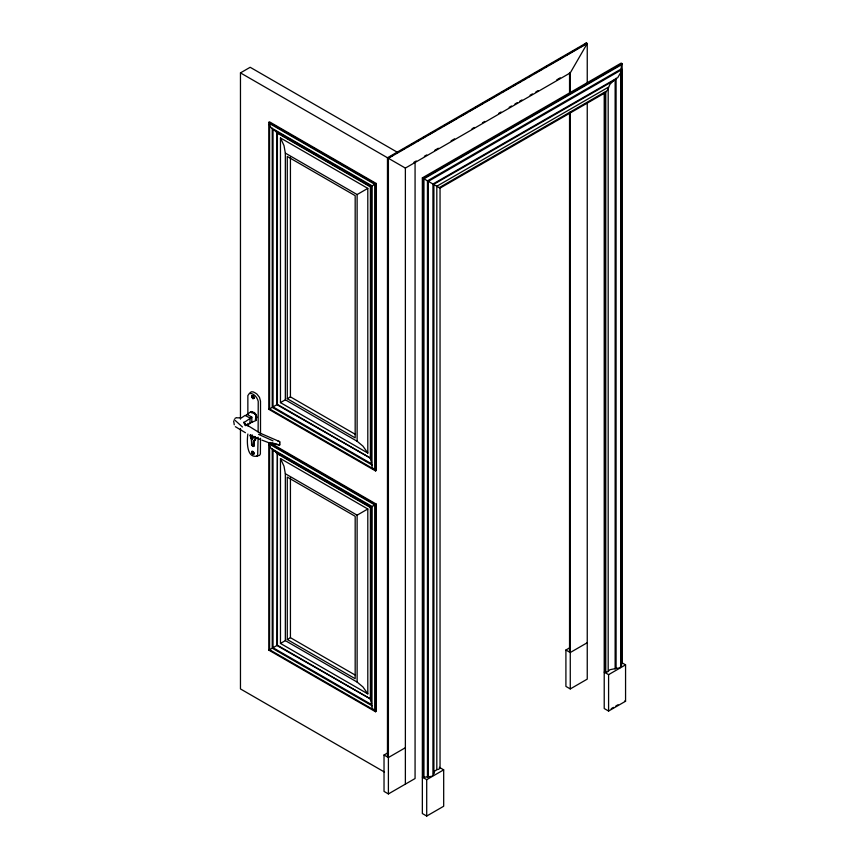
<?xml version="1.0" encoding="UTF-8"?>
<svg xmlns="http://www.w3.org/2000/svg" width="859" height="859" viewBox="0 0 859 859"><rect width="100%" height="100%" fill="white"/><g stroke="black" fill="none" stroke-linecap="round" stroke-linejoin="round"><path stroke-width="1.29" d="M258.119 437.177L257.646 455.979C246.028 459.136 246.952 439.991 247.864 434.02M258.13 431.884L258.237 401.389C257.281 397.481 253.77 392.907 249.335 393.476L247.854 395.602L247.854 414.145M255.166 436.898A3.715 2.147 60 0 1 255.52 438.122L255.198 440.098A3.715 2.147 60 0 1 254.532 440.57L253.781 446.326A1.407 0.816 60 0 1 253.18 446.326L251.88 444.779L251.365 438.745A3.715 2.147 60 0 1 250.699 437.499L250.474 436.812M250.173 435.041L251.526 439.54L251.59 445.177L253.201 446.551L253.652 440.774L254.747 440.366L255.177 438.552L254.425 436.447M233.648 420.91L234.26 424.797M250.388 435.116L250.377 436.34M269.576 123.567L269.382 124.856L271.025 127.712L372.151 185.866L371.958 466.34L372.516 467.919L374.814 469.669L374.814 184.331L269.576 123.567L269.576 408.905L374.814 469.669M269.576 444.189L269.382 445.477L271.025 448.334L372.151 506.488L371.958 707.15L372.516 708.729L374.814 710.479L374.814 504.952L269.576 444.189L269.576 649.726L374.814 710.479M245.642 425.71L249.894 423.616L250.173 418.011L244.987 415.434L241.443 417.914L236.805 417.796M250.173 423.015L251.816 422.338L251.848 417.152L247.242 414.371L245.663 415.477M243.773 422.156L244.364 423.401L260.234 433.215L279.637 441.623L279.626 445.08L268.974 442.772L261.941 440.13M371.496 461.347L370.39 458.642L370.39 186.886L276.909 132.909L275.116 130.6L273.022 129.548L273.022 406.908L371.356 463.688L371.593 462.625M371.496 702.157L370.39 699.462L370.39 507.508L276.909 453.531L275.116 451.222L273.022 450.17L273.022 647.729L371.356 704.498L371.593 703.435M278.005 441.193L279.637 441.623L279.744 443.094M255.628 439.797L255.757 437.392M251.816 422.338L255.961 420.502L256.186 414.704L251.053 411.536L246.941 414.714M255.961 420.502L256.186 414.704M252.041 412.503L254.436 412.578L256.293 414.897L256.938 417.528L255.252 419.256M279.819 444.082L279.626 445.08L272.528 442.943M587.245 82.357L587.245 43.487L586.321 42.95L584.979 44.11M621.411 664.211L622.12 662.858L622.12 63.62L423.272 178.425L423.272 777.663L423.949 777.277L423.949 178.812L621.444 64.779L622.12 63.62L621.197 63.083L422.349 177.888L422.349 813.527L426.708 816.05L443.684 806.247L443.684 769.847L439.325 767.323M583.97 45.13L584.485 44.507M250.012 392.842L251.279 391.822L253.126 391.897A17.567 10.147 60 0 1 256.916 394.077L259.482 397.363L260.513 401.174L260.513 434.289M244.697 425.13L244.289 422.403L251.848 417.152M255.606 419.246L256.358 418.516M254.436 412.578L252.439 412.395M250.463 412.03L251.053 411.536L254.296 412.932M422.349 177.888L440.044 188.11L440.044 767.742L438.745 769.331L436.812 769.61L434.074 771.672L433.247 775.129L432.013 776.3L423.949 777.277M240.466 419.16L240.466 72.886L250.173 67.281L397.653 152.43M268.846 122.311L269.576 121.892L376.274 183.493L376.274 470.507L375.544 470.925L268.846 409.324L268.846 122.311L375.544 183.912L376.274 183.493M279.701 133.961L276.909 132.909L276.909 404.675L370.873 458.362L277.393 404.396L273.022 406.908M586.321 42.95L387.473 157.755L387.473 756.994L388.15 756.607M390.351 156.735L392.799 155.458M396.16 153.374L398.608 152.107M400.809 150.69L404.299 148.682M406.618 147.34L409.056 146.073M411.268 144.656L414.757 142.637M417.077 141.295L419.514 140.038M422.896 137.945L425.216 136.602M427.546 135.26L435.781 130.643M439.164 128.549L441.494 127.207M443.813 125.865L456.687 118.574M460.091 116.47L467.146 112.529M469.39 111.101L472.955 109.179M475.199 107.74L483.413 103.144M485.657 101.706L493.871 97.11M496.115 95.66L499.605 93.652M501.935 92.31L504.33 91.065M506.585 89.626L510.063 87.607M512.394 86.265L515.883 84.257M518.202 82.915L520.533 81.573M522.916 80.338L526.342 78.212M528.725 76.988L530.991 75.528M534.481 73.52L536.8 72.177M539.184 70.943L541.449 69.493M544.939 67.474L547.258 66.132M549.588 64.79L553.078 62.782M555.44 61.558L563.536 56.737M565.898 55.524L578.644 48.018M581.006 46.805L583.325 45.463M367.802 453.047L362.97 446.154L357.119 441.247L357.119 194.553L367.802 188.379L280.464 137.945L280.464 402.624L367.802 453.047L367.802 188.379M370.39 186.886L371.593 186.188M371.958 185.984L374.814 184.331M413.941 162.308L416.261 160.966M424.389 156.274L426.708 154.931M434.837 150.239L438.326 148.231M451.104 140.855L454.583 138.847M471.999 128.786L474.329 127.443M482.457 122.751L484.777 121.409M498.714 113.367L501.033 112.024M509.162 107.332L511.481 105.99M514.971 103.982L517.29 102.64M519.609 101.298L521.939 99.955M530.067 95.263L532.387 93.921M535.876 91.913L538.196 90.571M556.772 79.844L560.261 77.825M240.466 72.886L405.373 168.085L570.269 72.886L587.245 43.487L388.397 158.292L388.397 793.931L384.027 791.407L384.027 755.007L387.43 753.042M432.947 774.174L432.947 184.009L617.728 77.664L620.993 72.016L621.444 64.779M433.612 184.395L615.141 79.908L616.086 78.276L616.086 668.442L609.847 669.741L607.689 671.792L604.951 672.543L604.951 92.901L607.689 89.819L609.847 84.461L613.605 80.478L615.141 79.908L615.141 668.989M439.239 187.638L605.756 91.505L605.756 672.071M440.044 188.11L604.951 92.901L604.221 92.482M268.846 409.324L272.239 407.37L272.239 128.184M280.464 402.624L285.338 399.8L285.338 153.106L284.007 145.59L280.464 137.945M287.271 398.683L355.175 437.886L355.175 195.669L287.271 156.467L287.271 398.683L290.428 396.869L354.874 434.074M268.846 442.933L269.576 442.503L376.274 504.115L376.274 711.327L375.544 711.746L268.846 650.145L268.846 442.933L375.544 504.534L376.274 504.115M367.802 693.868L362.97 686.975L357.119 682.067L357.119 515.175L367.802 509L280.464 458.566L280.464 643.434L367.802 693.868L367.802 509M370.39 507.508L371.593 506.81M371.958 506.606L374.814 504.952M268.846 650.145L272.239 648.18L272.239 448.806M273.022 647.729L277.393 645.206L277.393 453.251L276.909 645.485L370.873 699.183L277.393 645.206M280.464 643.434L285.338 640.621L285.338 473.728L284.007 466.201L280.464 458.566M287.271 639.504L355.175 678.707L355.175 516.291L287.271 477.089L287.271 639.504L290.428 637.679L354.874 674.884M587.245 102.468L587.245 679.125L570.269 688.929L565.909 686.405L565.909 650.005L570.43 647.385M405.373 747.727L388.397 757.531L384.027 755.007M587.245 642.725L570.269 652.518L565.909 650.005M388.397 793.931L415.069 778.533L415.069 162.491M616.086 668.442L619.769 667.905L621.572 665.274L621.572 68.774L427.46 180.841L427.46 777.341M422.349 777.127L426.708 779.65L443.684 769.847M604.221 672.125L608.591 674.648L625.567 664.845L625.567 701.245L608.591 711.048L604.221 708.525L604.221 93.824M611.254 708.664L613.519 707.354M615.785 706.055L618.051 704.745M234.915 418.43L236.053 417.828M251.462 412.803L252.567 412.513M254.114 440.635L254.361 445.928L252.46 445.22M256.916 455.775L259.482 455.463L260.384 453.939L260.513 438.262M268.974 442.772L273.549 443.727M272.947 440.817L258.559 434.343M250.27 435.212L260.298 439.454M245.438 432.711L235.355 426.676M252.739 451.523L253.051 451.694A1.482 0.859 60 0 1 253.942 453.069L253.598 454.153A1.482 0.859 60 0 1 252.836 453.981M273.022 129.548L371.356 186.328L371.356 463.688M282.01 135.303L284.318 136.635M286.627 137.966L294.701 142.626M297.01 143.958L320.096 157.283M322.404 158.614L330.479 163.285M332.787 164.617L340.873 169.277M343.181 170.619L346.639 172.616M348.947 173.947L351.256 175.279M353.564 176.61L357.022 178.608M359.33 179.939L361.639 181.27M363.948 182.613L370.873 186.607M285.338 153.106L357.119 194.553M285.338 399.8L357.119 441.247M272.239 407.37L372.151 465.052M273.022 450.17L371.356 506.95L371.356 704.498M278.541 453.917L280.85 455.249M283.159 456.58L306.244 469.916M308.553 471.247L316.627 475.907M318.936 477.239L327.021 481.91M329.33 483.241L331.638 484.573M333.947 485.904L342.022 490.564M345.49 492.561L347.798 493.904M350.107 495.235L370.873 507.229M621.197 662.321L625.567 664.845M285.338 473.728L357.119 515.175M624.837 700.826L625.567 701.245M285.338 640.621L357.119 682.067M272.239 648.18L372.151 705.862M384.467 772.058L240.466 688.929L240.466 428.555M234.26 419.589L242.442 426.977M254.081 413.222L255.241 414.51M252.127 453.133L251.891 452.349A1.482 0.859 60 0 1 252.127 451.598M244.289 422.403L244.718 423.573M255.553 415.402L256.175 417.173M252.041 434.729L252.546 439.303L252.761 438.627A2.362 1.364 60 0 0 252.793 436.254M247.864 423.423L247.864 426.075M620.692 665.779L620.692 70.288L428.34 181.346L428.34 776.837M608.591 674.648L608.591 711.048M608.183 670.675L608.183 87.307L436.812 186.242L436.812 769.61M570.269 93.008L570.269 72.886L569.549 72.467L569.549 92.589M570.269 111.799L570.269 688.929M569.549 112.722L569.549 652.099M433.892 184.556L433.892 773.626M426.708 779.65L426.708 816.05M405.373 168.085L405.373 784.127M375.544 183.912L375.544 470.925M375.544 504.534L375.544 711.746M290.428 157.326L290.428 396.869M290.428 477.937L290.428 637.679M277.393 132.63L277.393 404.396M252.632 398.211A1.482 0.859 60 0 0 253.04 398.49L253.598 398.544A1.482 0.859 60 0 0 253.942 397.459L253.051 396.085L251.934 396.289A1.482 0.859 60 0 0 252.009 397.255M252.525 454.1A1.986 1.149 60 0 0 253.18 454.54L254.264 453.777L253.319 451.587L252.074 451.147L251.666 452.704A1.986 1.149 60 0 0 252.063 453.541M251.794 395.698L251.633 396.933L252.782 398.705L254.264 398.168A1.911 1.106 60 0 0 253.061 395.763L251.794 395.698"/></g></svg>
